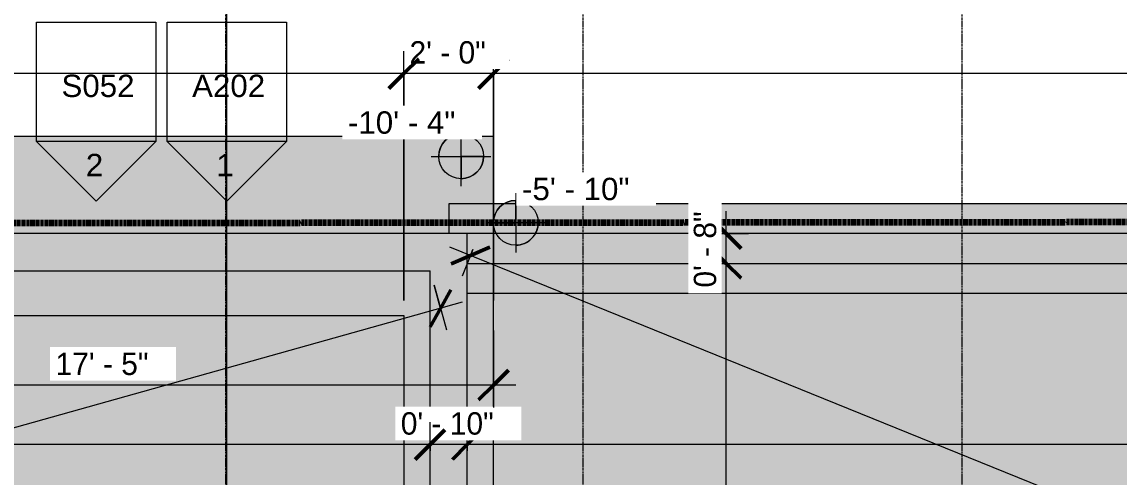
# Model space of a CAD drawing. Header units: inches. Extents: x -3362 to -1487, y 7985 to 9108.
# Drawn here: x -2583.7 to -2289.7, y 8811.2 to 8933.3 of the extents above; entities that cross this region are included whole.
import ezdxf

# ---------------------------------------------------------------- set-up
doc = ezdxf.new("R2010")
doc.units = ezdxf.units.IN
doc.header["$MEASUREMENT"] = 0
doc.linetypes.add('Double Dash 3_8_', pattern=[0.9999999999999999, 0.3749999999999999, -0.125, 0.125, -0.125, 0.125, -0.125])
doc.linetypes.add('Grid Line 1_2_', pattern=[0.8749999999999999, 0.4999999999999999, -0.125, 0.125, -0.125])
for name, color, linetype, lineweight in [('A-ANNO-DIMS', 211, 'Continuous', 9), ('A-ANNO-DIMS-64', 211, 'Continuous', 9), ('A-FLOR', 192, 'Continuous', 18), ('C-PROP-LINE', 91, 'Double Dash 3_8_', 158), ('G-ANNO-DIMS', 111, 'Continuous', 9), ('G-ANNO-SYMB', 111, 'Continuous', 9), ('S-FNDN', 32, 'Continuous', 18), ('S-GRID-1', 1, 'Grid Line 1_2_', 9)]:
    doc.layers.add(name, color=color, linetype=linetype, lineweight=lineweight)
doc.layers.add('S-FNDN-1', color=32, linetype='Continuous', lineweight=18, transparency=0.4)
doc.styles.add('Arial_1', font='arial.ttf', dxfattribs={"height": 5.999999999999996})
doc.styles.add('Century Gothic', font='ufonts.com_century-gothic.ttf', dxfattribs={"height": 5.999999999999996})
doc.dimstyles.new('OD__1_4__Tol__', dxfattribs={"dimscale": 12, "dimtxt": 6.265009618305154, "dimasz": 0.6666666666666666, "dimexe": 0.5, "dimexo": 0.3333333333333334, "dimgap": 0.08333333333333334, "dimtad": 1, "dimrnd": 0.25, "dimzin": 1, "dimdsep": 46, "dimlunit": 4, "dimtxsty": 'Century Gothic', "dimblk1": 'OBLIQUE', "dimblk2": 'OBLIQUE', "dimsah": 1, "dimcen": 0.09, "dimdle": 0.5, "dimazin": 0, "dimtfac": 1, "dimtdec": 4, "dimtix": 1, "dimtmove": 0, "dimatfit": 3, "dimfxl": 1, "dimtvp": 1, "dimtfill": 1, "dimfrac": 2, "dimtolj": 1, "dimtzin": 0, "dimarcsym": 2})

# ---------------------------------------------------------------- blocks, each defined once
blk = doc.blocks.new('Family - ___-1399760-EXCAVATION PLAN')
at = {"layer": 'C-PROP-LINE'}
blk.add_line((8878.853123165229, 3240.496734061096), (8879.93456326565, 2001.257977635659), dxfattribs=at)
blk = doc.blocks.new('Elevation - Detail Number-151647-EXCAVATION PLAN')
at = {"layer": 'G-ANNO-SYMB'}
for p, q in [((0.2499999999999999, 0.2499999999999999), (-0.25, 0.2499999999999999)), ((-0.25, 0.2499999999999999), (-0.25, -0.2499999999999999)), ((0.2499999999999999, -0.2499999999999999), (0.2499999999999999, 0.2499999999999999)), ((-0.25, -0.2499999999999999), (0.2499999999999999, -0.2499999999999999))]:
    blk.add_line(p, q, dxfattribs=at)
blk = doc.blocks.new('Elevation - Detail Number-151370-EXCAVATION PLAN')
at = {"layer": 'G-ANNO-SYMB'}
for p, q in [((0, 0.249999999999999), (-0.2499999999999995, -2.498001805406603e-16)), ((0.2499999999999996, -2.654126918244517e-16), (0, 0.249999999999999)), ((-0.2499999999999995, -2.498001805406603e-16), (0.2499999999999996, -2.498001805406602e-16))]:
    blk.add_line(p, q, dxfattribs=at)
blk = doc.blocks.new('Spot Elevations - Spot Elevation - Target Filled-1560264-EXCAVATION PLAN')
at = {"layer": 'G-ANNO-DIMS'}
h = blk.add_hatch(color=256, dxfattribs=at)
edge = h.paths.add_edge_path(flags=0)
edge.add_line((1.249000902703301e-16, 0), (-0.09374999999999985, 0))
edge.add_arc((5.724587470723462e-16, -3.434752482434078e-16), 0.09375000000000037, 90.00000000000063, 180.0000000000002, ccw=False)
edge.add_line((1.249000902703301e-16, 0.09375000000000007), (1.249000902703301e-16, 0))
h = blk.add_hatch(color=256, dxfattribs=at)
edge = h.paths.add_edge_path(flags=0)
edge.add_line((1.249000902703301e-16, 0), (0.09375000000000029, 0))
edge.add_arc((2.289834988289385e-16, 6.245004513516504e-17), 0.09374999999999996, 269.99999999999955, 359.99999999999966, ccw=False)
edge.add_line((1.249000902703301e-16, -0.09375), (1.249000902703301e-16, 0))
for p, q in [((-2.706168622523819e-16, 0.1243846875261664), (-2.706168622523819e-16, -0.125)), ((1.249000902703301e-16, 0), (1.249000902703301e-16, 0.09375000000000007)), ((0.1250000000000001, 7.067913962433002e-16), (-0.1249999999999998, 7.067913962433002e-16)), ((-0.09374999999999985, 0), (1.249000902703301e-16, 0)), ((1.249000902703301e-16, 0), (1.249000902703301e-16, -0.09375)), ((0.09375000000000029, 0), (1.249000902703301e-16, 0))]:
    blk.add_line(p, q, dxfattribs=at)
blk.add_circle((1.249000902703301e-16, 0), 0.09375000000000007, dxfattribs=at)
for centre, radius, start, end in [((5.724587470723462e-16, -3.434752482434078e-16), 0.09375000000000037, 90.00000000000026, 179.9999999999999), ((2.289834988289385e-16, 6.245004513516504e-17), 0.09374999999999996, 269.9999999999992, 359.9999999999993)]:
    blk.add_arc(centre, radius, start, end, dxfattribs=at)
blk = doc.blocks.new('DIMBLOCK7-EXCAVATION PLAN')
at = {"layer": 'A-ANNO-DIMS-64'}
for p, q in [((-2457.336683847664, 8858.56938150539), (-2457.336683847666, 8925.482123797803)), ((-2034.336683847666, 8888.56938150539), (-2034.336683847667, 8925.48212379782)), ((-2028.336683847667, 8919.48212379782), (-2457.336683847666, 8919.482123797803)), ((-2457.336683847666, 8919.482123797801), (-2457.336683847664, 8858.56938150539)), ((-2034.336683847667, 8919.48212379782), (-2034.336683847666, 8888.56938150539))]:
    blk.add_line(p, q, dxfattribs=at)
at = {"layer": 'A-ANNO-DIMS-64', "lineweight": 50}
for p, q in [((-2457.336683847666, 8919.482123797803), (-2453.336683847666, 8923.482123797803)), ((-2034.336683847667, 8919.48212379782), (-2030.336683847667, 8923.48212379782)), ((-2457.336683847666, 8919.482123797803), (-2461.336683847666, 8915.482123797803)), ((-2034.336683847667, 8919.48212379782), (-2038.336683847667, 8915.48212379782))]:
    blk.add_line(p, q, dxfattribs=at)
at = {"layer": 'A-ANNO-DIMS-64', "color": 0, "insert": (-2258.665036875625, 8928.172681948781), "char_height": 5.999999999999998, "width": 30.78804726709961, "attachment_point": 1, "line_spacing_factor": 0.984501511447953, "style": 'Century Gothic', "bg_fill": 3, "box_fill_scale": 1.25, "bg_fill_color": 256, "bg_fill_true_color": 13158600, "bg_fill_transparency": 0}
blk.add_mtext('35\' - 3"', dxfattribs=at)
blk = doc.blocks.new('_Oblique')
at = {"color": 0, "linetype": 'ByBlock', "lineweight": -2}
blk.add_line((-0.5, -0.5), (0.5, 0.5), dxfattribs=at)
blk = doc.blocks.new('DIMBLOCK8-EXCAVATION PLAN')
at = {"layer": 'A-ANNO-DIMS-64'}
for p, q in [((-2481.336683847664, 8858.56938150539), (-2481.336683847666, 8925.482123797801)), ((-2457.336683847664, 8858.56938150539), (-2457.336683847666, 8925.482123797803)), ((-2457.336683847666, 8919.482123797803), (-2481.336683847666, 8919.482123797801)), ((-2481.336683847666, 8919.482123797801), (-2481.336683847664, 8858.56938150539)), ((-2457.336683847666, 8919.482123797801), (-2457.336683847664, 8858.56938150539))]:
    blk.add_line(p, q, dxfattribs=at)
at = {"layer": 'A-ANNO-DIMS-64', "lineweight": 50}
for p, q in [((-2481.336683847666, 8919.482123797801), (-2477.336683847666, 8923.482123797801)), ((-2457.336683847666, 8919.482123797803), (-2453.336683847666, 8923.482123797803)), ((-2481.336683847666, 8919.482123797801), (-2485.336683847666, 8915.482123797801)), ((-2457.336683847666, 8919.482123797803), (-2461.336683847666, 8915.482123797803))]:
    blk.add_line(p, q, dxfattribs=at)
at = {"layer": 'A-ANNO-DIMS-64', "color": 0, "insert": (-2479.8280888434, 8928.172681948772), "char_height": 5.999999999999998, "width": 25.17937198975975, "attachment_point": 1, "line_spacing_factor": 0.984501511447953, "style": 'Century Gothic', "bg_fill": 3, "box_fill_scale": 1.25, "bg_fill_color": 256, "bg_fill_true_color": 13158600, "bg_fill_transparency": 0}
blk.add_mtext('2\' - 0"', dxfattribs=at)
blk = doc.blocks.new('DIMBLOCK9-EXCAVATION PLAN')
at = {"layer": 'A-ANNO-DIMS-64'}
for p, q in [((-3082.336683847665, 8886.56938150539), (-3082.336683847666, 8925.482123797778)), ((-2481.336683847664, 8858.56938150539), (-2481.336683847666, 8925.482123797801)), ((-2481.336683847666, 8919.482123797801), (-3088.336683847666, 8919.482123797778)), ((-3082.336683847666, 8919.482123797778), (-3082.336683847665, 8886.56938150539)), ((-2481.336683847666, 8919.482123797801), (-2481.336683847664, 8858.56938150539))]:
    blk.add_line(p, q, dxfattribs=at)
at = {"layer": 'A-ANNO-DIMS-64', "lineweight": 50}
for p, q in [((-3082.336683847666, 8919.482123797778), (-3078.336683847666, 8923.48212379778)), ((-2481.336683847666, 8919.482123797801), (-2477.336683847666, 8923.482123797801)), ((-3082.336683847666, 8919.482123797778), (-3086.336683847665, 8915.482123797778)), ((-2481.336683847666, 8919.482123797801), (-2485.336683847666, 8915.482123797801))]:
    blk.add_line(p, q, dxfattribs=at)
at = {"layer": 'A-ANNO-DIMS-64', "color": 0, "insert": (-2794.665036875625, 8928.172681948761), "char_height": 5.999999999999998, "width": 30.78804726709961, "attachment_point": 1, "line_spacing_factor": 0.984501511447953, "style": 'Century Gothic', "bg_fill": 3, "box_fill_scale": 1.25, "bg_fill_color": 256, "bg_fill_true_color": 13158600, "bg_fill_transparency": 0}
blk.add_mtext('50\' - 1"', dxfattribs=at)
blk = doc.blocks.new('DIMBLOCK31-EXCAVATION PLAN')
at = {"layer": 'A-ANNO-DIMS-64'}
for p, q in [((-2464.336683847664, 8818.277562812686), (-2464.336683847664, 8825.934417062177)), ((-2050.336683847663, 8818.277562812702), (-2050.336683847663, 8825.934417062177)), ((-2050.336683847663, 8819.934417062177), (-2464.336683847664, 8819.934417062177)), ((-2464.336683847664, 8819.934417062177), (-2464.336683847664, 8818.277562812686)), ((-2050.336683847663, 8819.934417062177), (-2050.336683847663, 8818.277562812702))]:
    blk.add_line(p, q, dxfattribs=at)
at = {"layer": 'A-ANNO-DIMS-64', "lineweight": 50}
for p, q in [((-2464.336683847664, 8819.934417062177), (-2460.336683847664, 8823.934417062179)), ((-2050.336683847663, 8819.934417062177), (-2046.336683847663, 8823.934417062179)), ((-2464.336683847664, 8819.934417062177), (-2468.336683847664, 8815.934417062177)), ((-2050.336683847663, 8819.934417062177), (-2054.336683847663, 8815.934417062177))]:
    blk.add_line(p, q, dxfattribs=at)
at = {"layer": 'A-ANNO-DIMS-64', "color": 0, "insert": (-2270.165036875621, 8828.62497521315), "char_height": 5.999999999999998, "width": 30.78804726709961, "attachment_point": 1, "line_spacing_factor": 0.984501511447953, "style": 'Century Gothic', "bg_fill": 3, "box_fill_scale": 1.25, "bg_fill_color": 256, "bg_fill_true_color": 13158600, "bg_fill_transparency": 0}
blk.add_mtext('34\' - 6"', dxfattribs=at)
blk = doc.blocks.new('DIMBLOCK32-EXCAVATION PLAN')
at = {"layer": 'A-ANNO-DIMS-64'}
for p, q in [((-2474.336683847664, 8818.277562812686), (-2474.336683847664, 8825.934417062177)), ((-2464.336683847664, 8818.277562812686), (-2464.336683847664, 8825.934417062177)), ((-2464.336683847664, 8819.934417062177), (-2474.336683847664, 8819.934417062177)), ((-2474.336683847664, 8819.934417062177), (-2474.336683847664, 8818.277562812686)), ((-2464.336683847664, 8819.934417062177), (-2464.336683847664, 8818.277562812686))]:
    blk.add_line(p, q, dxfattribs=at)
at = {"layer": 'A-ANNO-DIMS-64', "lineweight": 50}
for p, q in [((-2474.336683847664, 8819.934417062177), (-2470.336683847664, 8823.934417062179)), ((-2464.336683847664, 8819.934417062177), (-2460.336683847664, 8823.934417062179)), ((-2474.336683847664, 8819.934417062177), (-2478.336683847664, 8815.934417062177)), ((-2464.336683847664, 8819.934417062177), (-2468.336683847664, 8815.934417062177))]:
    blk.add_line(p, q, dxfattribs=at)
at = {"layer": 'A-ANNO-DIMS-64', "color": 0, "insert": (-2482.165036875622, 8828.62497521315), "char_height": 5.999999999999998, "width": 30.78804726709961, "attachment_point": 1, "line_spacing_factor": 0.984501511447953, "style": 'Century Gothic', "bg_fill": 3, "box_fill_scale": 1.25, "bg_fill_color": 256, "bg_fill_true_color": 13158600, "bg_fill_transparency": 0}
blk.add_mtext('0\' - 10"', dxfattribs=at)
blk = doc.blocks.new('DIMBLOCK33-EXCAVATION PLAN')
at = {"layer": 'A-ANNO-DIMS-64'}
for p, q in [((-3066.336683847665, 8818.277562812687), (-3066.336683847665, 8825.934417062179)), ((-2474.336683847664, 8818.277562812686), (-2474.336683847664, 8825.934417062177)), ((-2474.336683847664, 8819.934417062177), (-3066.336683847665, 8819.934417062179)), ((-3066.336683847665, 8819.934417062179), (-3066.336683847665, 8818.277562812687)), ((-2474.336683847664, 8819.934417062177), (-2474.336683847664, 8818.277562812686))]:
    blk.add_line(p, q, dxfattribs=at)
at = {"layer": 'A-ANNO-DIMS-64', "lineweight": 50}
for p, q in [((-3066.336683847665, 8819.934417062179), (-3062.336683847665, 8823.934417062179)), ((-2474.336683847664, 8819.934417062177), (-2470.336683847664, 8823.934417062179)), ((-3066.336683847665, 8819.934417062179), (-3070.336683847665, 8815.934417062179)), ((-2474.336683847664, 8819.934417062177), (-2478.336683847664, 8815.934417062177))]:
    blk.add_line(p, q, dxfattribs=at)
at = {"layer": 'A-ANNO-DIMS-64', "color": 0, "insert": (-2783.165036875622, 8828.62497521315), "char_height": 5.999999999999998, "width": 30.78804726709961, "attachment_point": 1, "line_spacing_factor": 0.984501511447953, "style": 'Century Gothic', "bg_fill": 3, "box_fill_scale": 1.25, "bg_fill_color": 256, "bg_fill_true_color": 13158600, "bg_fill_transparency": 0}
blk.add_mtext('49\' - 4"', dxfattribs=at)
blk = doc.blocks.new('DIMBLOCK39-EXCAVATION PLAN')
at = {"layer": 'A-ANNO-DIMS-64'}
for p, q in [((-2666.336683847665, 8850.56938150539), (-2666.336683847665, 8829.934417062179)), ((-2666.336683847665, 8835.934417062179), (-2666.336683847665, 8850.56938150539)), ((-2457.336683847664, 8850.56938150539), (-2457.336683847664, 8829.934417062179)), ((-2457.336683847664, 8835.934417062179), (-2457.336683847664, 8850.56938150539)), ((-2451.336683847664, 8835.934417062179), (-2666.336683847665, 8835.934417062179))]:
    blk.add_line(p, q, dxfattribs=at)
at = {"layer": 'A-ANNO-DIMS-64', "lineweight": 50}
for p, q in [((-2666.336683847665, 8835.934417062179), (-2662.336683847665, 8839.93441706218)), ((-2457.336683847664, 8835.934417062179), (-2453.336683847664, 8839.93441706218)), ((-2666.336683847665, 8835.934417062179), (-2670.336683847665, 8831.934417062179)), ((-2457.336683847664, 8835.934417062179), (-2461.336683847664, 8831.934417062179))]:
    blk.add_line(p, q, dxfattribs=at)
at = {"layer": 'A-ANNO-DIMS-64', "color": 0, "insert": (-2574.665036875623, 8844.62497521315), "char_height": 5.999999999999998, "width": 30.78804726709961, "attachment_point": 1, "line_spacing_factor": 0.984501511447953, "style": 'Century Gothic', "bg_fill": 3, "box_fill_scale": 1.25, "bg_fill_color": 256, "bg_fill_true_color": 13158600, "bg_fill_transparency": 0}
blk.add_mtext('17\' - 5"', dxfattribs=at)
blk = doc.blocks.new('DIMBLOCK54-EXCAVATION PLAN')
at = {"layer": 'A-ANNO-DIMS-64'}
for p, q in [((-2043.921930521142, 8700.420432896162), (-2469.041284642161, 8872.93263456849)), ((-2462.832616623565, 8872.275832879062), (-2465.737708417802, 8865.116856671835)), ((-2463.481607581654, 8870.676533732341), (-2462.832616623565, 8872.275832879062)), ((-2048.83261662356, 8704.27583287903), (-2051.737708417797, 8697.116856671802)), ((-2049.481607581649, 8702.67653373231), (-2048.832616623559, 8704.27583287903))]:
    blk.add_line(p, q, dxfattribs=at)
at = {"layer": 'A-ANNO-DIMS-64', "lineweight": 50}
for p, q in [((-2463.481607581654, 8870.676533732341), (-2458.271088983884, 8872.878917881915)), ((-2463.481607581654, 8870.676533732341), (-2468.692126179425, 8868.47414958277)), ((-2049.481607581649, 8702.67653373231), (-2044.271088983879, 8704.878917881882)), ((-2049.481607581649, 8702.67653373231), (-2054.69212617942, 8700.474149582737))]:
    blk.add_line(p, q, dxfattribs=at)
at = {"layer": 'A-ANNO-DIMS-64', "color": 0, "insert": (-2272.19601968776, 8802.432241526982), "char_height": 5.999999999999998, "width": 49.16540881412805, "attachment_point": 1, "rotation": 337.9128283967681, "line_spacing_factor": 0.984501511447953, "style": 'Century Gothic', "bg_fill": 3, "box_fill_scale": 1.25, "bg_fill_color": 256, "bg_fill_true_color": 13158600, "bg_fill_transparency": 0}
blk.add_mtext('37\' - 2 3/4"', dxfattribs=at)
blk = doc.blocks.new('DIMBLOCK55-EXCAVATION PLAN')
at = {"layer": 'A-ANNO-DIMS-64'}
for p, q in [((-2473.256716337125, 8862.71793110636), (-2469.895261933874, 8850.730093716455)), ((-2471.515213199682, 8856.507269314998), (-2473.256716337125, 8862.71793110636)), ((-2465.738037601139, 8858.127220580807), (-3069.292388798227, 8688.887318049163)), ((-3065.256716337126, 8696.717931106334), (-3061.895261933875, 8684.730093716427)), ((-3063.515213199683, 8690.50726931497), (-3065.256716337126, 8696.717931106334))]:
    blk.add_line(p, q, dxfattribs=at)
at = {"layer": 'A-ANNO-DIMS-64', "lineweight": 50}
for p, q in [((-2471.515213199682, 8856.507269315), (-2468.743730311192, 8861.438687224567)), ((-2471.515213199682, 8856.507269315), (-2474.286696088172, 8851.575851405432)), ((-3063.515213199683, 8690.50726931497), (-3060.743730311193, 8695.438687224538)), ((-3063.515213199683, 8690.50726931497), (-3066.286696088173, 8685.575851405403))]:
    blk.add_line(p, q, dxfattribs=at)
at = {"layer": 'A-ANNO-DIMS-64', "color": 0, "insert": (-2789.586398874598, 8776.344140629404), "char_height": 5.999999999999998, "width": 49.16540881412805, "attachment_point": 1, "rotation": 15.663783524050302, "line_spacing_factor": 0.984501511447953, "style": 'Century Gothic', "bg_fill": 3, "box_fill_scale": 1.25, "bg_fill_color": 256, "bg_fill_true_color": 13158600, "bg_fill_transparency": 0}
blk.add_mtext('51\' - 2 3/4"', dxfattribs=at)
blk = doc.blocks.new('DIMBLOCK79-EXCAVATION PLAN')
at = {"layer": 'A-ANNO-DIMS-64', "lineweight": 50}
for p, q in [((-2394.963222340537, 8868.56938150539), (-2398.963222340537, 8872.569381505391)), ((-2394.963222340537, 8868.56938150539), (-2390.963222340537, 8864.56938150539)), ((-2394.963222340537, 8700.56938150539), (-2398.963222340537, 8704.56938150539)), ((-2394.963222340537, 8700.56938150539), (-2390.963222340537, 8696.569381505387))]:
    blk.add_line(p, q, dxfattribs=at)
at = {"layer": 'A-ANNO-DIMS-64'}
for p, q in [((-2396.620076590029, 8868.56938150539), (-2388.963222340537, 8868.56938150539)), ((-2394.963222340537, 8868.56938150539), (-2396.620076590029, 8868.56938150539)), ((-2394.963222340537, 8700.56938150539), (-2394.963222340537, 8868.56938150539)), ((-2396.620076590032, 8700.56938150539), (-2388.963222340537, 8700.56938150539)), ((-2394.963222340537, 8700.56938150539), (-2396.620076590032, 8700.56938150539))]:
    blk.add_line(p, q, dxfattribs=at)
at = {"layer": 'A-ANNO-DIMS-64', "color": 0, "insert": (-2403.653780491508, 8771.74102847743), "char_height": 5.999999999999998, "width": 30.78804726709961, "attachment_point": 1, "rotation": 90, "line_spacing_factor": 0.984501511447953, "style": 'Century Gothic', "bg_fill": 3, "box_fill_scale": 1.25, "bg_fill_color": 256, "bg_fill_true_color": 13158600, "bg_fill_transparency": 0}
blk.add_mtext('14\' - 0"', dxfattribs=at)
blk = doc.blocks.new('DIMBLOCK80-EXCAVATION PLAN')
at = {"layer": 'A-ANNO-DIMS-64'}
for p, q in [((-2394.963222340537, 8868.56938150539), (-2394.963222340537, 8882.56938150539)), ((-2396.620076590029, 8876.56938150539), (-2388.963222340537, 8876.56938150539)), ((-2394.963222340537, 8876.56938150539), (-2396.620076590029, 8876.56938150539)), ((-2396.620076590029, 8868.56938150539), (-2388.963222340537, 8868.56938150539)), ((-2394.963222340537, 8868.56938150539), (-2396.620076590029, 8868.56938150539))]:
    blk.add_line(p, q, dxfattribs=at)
at = {"layer": 'A-ANNO-DIMS-64', "lineweight": 50}
for p, q in [((-2394.963222340537, 8876.56938150539), (-2398.963222340537, 8880.56938150539)), ((-2394.963222340537, 8876.56938150539), (-2390.963222340537, 8872.56938150539)), ((-2394.963222340537, 8868.56938150539), (-2398.963222340537, 8872.569381505391)), ((-2394.963222340537, 8868.56938150539), (-2390.963222340537, 8864.56938150539))]:
    blk.add_line(p, q, dxfattribs=at)
at = {"layer": 'A-ANNO-DIMS-64', "color": 0, "insert": (-2403.653780491508, 8862.077976509658), "char_height": 5.999999999999998, "width": 25.17937198975975, "attachment_point": 1, "rotation": 90, "line_spacing_factor": 0.984501511447953, "style": 'Century Gothic', "bg_fill": 3, "box_fill_scale": 1.25, "bg_fill_color": 256, "bg_fill_true_color": 13158600, "bg_fill_transparency": 0}
blk.add_mtext('0\' - 8"', dxfattribs=at)

msp = doc.modelspace()

# ---------------------------------------------------------------- hatches: boundary and pattern name
at = {"layer": 'S-FNDN'}
for points in [[(-2666.336683847668, 8866.569381505396), (-2464.336683847666, 8866.569381505396), (-2464.336683847666, 8876.569381505398), (-2666.336683847668, 8876.569381505398)], [(-2457.336683847666, 8868.569381505398), (-2457.336683847666, 8876.569381505398), (-2464.336683847666, 8876.569381505398), (-2464.336683847666, 8868.569381505398)], [(-2210.336683847667, 8868.569381505396), (-2210.336683847667, 8876.569381505398), (-2457.336683847666, 8876.569381505398), (-2457.336683847666, 8868.569381505398), (-2337.336683847681, 8868.569381505398)], [(-2464.336734061083, 8696.444381505353), (-2464.336683847666, 8866.569381505396), (-2474.336683847666, 8866.569381505396), (-2474.336683847667, 8696.444381505353)]]:
    msp.add_hatch(color=256, dxfattribs=at).paths.add_polyline_path(points, flags=0)
at = {"layer": 'S-FNDN-1'}
for points in [[(-2666.336683847668, 8854.569381505396), (-2457.336683847666, 8854.569381505396), (-2457.336683847666, 8902.569381505398), (-2666.336683847668, 8902.569381505396), (-2666.336683847668, 8863.02289065546)], [(-2210.336683847667, 8860.569381505396), (-2210.336683847667, 8884.569381505396), (-2469.336683847666, 8884.569381505398), (-2469.336683847666, 8876.569381505398), (-2464.336683847666, 8876.569381505398), (-2464.336683847666, 8860.569381505398), (-2412.592734061084, 8860.569381505396)], [(-2481.336683847666, 8700.569381505373), (-2474.336683847667, 8700.569381505373), (-2474.336683847666, 8866.569381505398), (-2715.336683847667, 8866.5693815054), (-2715.336683847667, 8854.569381505398), (-2481.336683847666, 8854.569381505396), (-2481.336683847665, 8740.776223988794)], [(-2102.128734061083, 8708.569381505367), (-2058.336683847661, 8708.569381505367), (-2058.336683847661, 8860.569381505402), (-2457.336683847666, 8860.569381505396), (-2457.336683847666, 8708.5693815054), (-2205.616734061084, 8708.56938150537)], [(-2607.928104868004, 8700.569381505373), (-2533.832030387618, 8700.569381505373), (-2608.441876094249, 8803.312894211867), (-2608.211729851709, 8803.508979835558), (-2607.119076834988, 8804.329423440196), (-2605.058348214705, 8805.798889058957), (-2604.800664620285, 8805.957053624965), (-2528.270694512239, 8700.569381505373), (-2481.336683847666, 8700.569381505373), (-2481.336683847666, 8854.569381505396), (-2715.336683847667, 8854.569381505398), (-2715.336683847668, 8708.569381505371), (-2614.336683847743, 8708.569381505371), (-2614.336683847743, 8700.569381505373), (-2608.211729851709, 8700.569381505373)], [(-2464.336734061083, 8684.5693815054), (-2457.336683847666, 8684.5693815054), (-2457.336683847666, 8854.569381505396), (-2481.336683847666, 8854.569381505396), (-2481.336683847666, 8684.5693815054)]]:
    msp.add_hatch(color=256, dxfattribs=at).paths.add_polyline_path(points, flags=0)
h = msp.add_hatch(color=256, dxfattribs=at)
h.paths.add_polyline_path([(-2464.336683847667, 8700.569381505366), (-2457.336683847666, 8700.569381505366), (-2457.336683847666, 8708.5693815054), (-2464.336683847667, 8708.5693815054)], flags=0)
h.paths.add_polyline_path([(-2326.336683847735, 8700.56938150537), (-2296.336683847734, 8700.569381505371), (-2296.336683847734, 8708.569381505382), (-2326.336683847735, 8708.569381505382)], flags=0)
h.paths.add_polyline_path([(-2457.336683847666, 8860.569381505396), (-2457.336683847666, 8868.569381505396), (-2464.336683847666, 8868.569381505396), (-2464.336683847666, 8860.569381505396)], flags=0)
h = msp.add_hatch(color=256, dxfattribs=at)
h.paths.add_polyline_path([(-2457.336683847666, 8708.5693815054), (-2457.336683847666, 8860.569381505396), (-2464.336683847666, 8860.569381505396), (-2464.336683847667, 8708.5693815054)], flags=0)
h.paths.add_polyline_path([(-2457.336683847666, 8700.569381505366), (-2326.336683847735, 8700.56938150537), (-2326.336683847735, 8708.569381505382), (-2457.336683847666, 8708.5693815054), (-2457.336683847666, 8701.076627882177)], flags=0)
h.paths.add_polyline_path([(-2296.336683847734, 8700.569381505371), (-2050.336683847663, 8700.569381505378), (-2050.336683847667, 8868.569381505395), (-2457.336683847666, 8868.569381505396), (-2457.336683847666, 8860.569381505396), (-2058.336683847661, 8860.569381505402), (-2058.336683847661, 8708.56938150537), (-2296.336683847734, 8708.569381505382)], flags=0)

# ---------------------------------------------------------------- linework, layer by layer
at = {"layer": 'A-FLOR'}
msp.add_line((-2481.336683847664, 8854.56938150539), (-2481.336683847664, 8700.569381505362), dxfattribs=at)
at = {"layer": 'S-FNDN'}
for p, q in [((-2457.336683847664, 8902.56938150539), (-3082.336683847665, 8902.569381505391)), ((-2457.336683847664, 8684.569381505391), (-2457.336683847664, 8902.56938150539)), ((-2469.336683847664, 8884.56938150539), (-2469.336683847664, 8876.569381505387)), ((-2034.336683847666, 8884.56938150539), (-2469.336683847664, 8884.56938150539)), ((-2042.336683847665, 8876.56938150539), (-3074.336683847664, 8876.569381505387)), ((-2464.336683847665, 8684.569381505391), (-2464.336683847664, 8876.569381505387)), ((-3066.336683847665, 8866.56938150539), (-2474.336683847664, 8866.569381505387)), ((-2474.336683847665, 8700.569381505351), (-2474.336683847664, 8866.56938150539)), ((-2464.336683847664, 8868.56938150539), (-2050.336683847665, 8868.56938150539)), ((-2464.336683847664, 8860.56938150539), (-2058.336683847665, 8860.56938150539)), ((-3058.336683847665, 8854.569381505391), (-2481.336683847664, 8854.56938150539))]:
    msp.add_line(p, q, dxfattribs=at)
at = {"layer": 'S-GRID-1'}
for p, q in [((-2529.086683847015, 7984.522518412737), (-2529.086683847017, 9019.94188175574)), ((-2433.336683847666, 7984.522518412737), (-2433.336683847667, 9019.94188175574))]:
    msp.add_line(p, q, dxfattribs=at)

# ---------------------------------------------------------------- block references
at = {"layer": 'C-PROP-LINE', "rotation": 89.9999999999999}
msp.add_blockref('Family - ___-1399760-EXCAVATION PLAN', (0, 0), dxfattribs=at)
at = {"layer": 'G-ANNO-DIMS', "xscale": 63.99999999999997, "yscale": 63.99999999999997, "zscale": 63.99999999999997}
msp.add_blockref('Spot Elevations - Spot Elevation - Target Filled-1560264-EXCAVATION PLAN', (-2451.350825593403, 8879.45612103771), dxfattribs=at)
at = {"layer": 'G-ANNO-SYMB', "extrusion": (0, 0, -1), "xscale": 63.99999999999997, "yscale": 63.99999999999997, "zscale": 63.99999999999997, "rotation": 269.9999999999996}
for p in [(2563.811308968234, 8917.25613085183), (2528.811308968233, 8917.25613085183)]:
    msp.add_blockref('Elevation - Detail Number-151647-EXCAVATION PLAN', p, dxfattribs=at)
at = {"layer": 'G-ANNO-SYMB', "xscale": 63.99999999999997, "yscale": 63.99999999999997, "zscale": 63.99999999999997, "rotation": 180}
for p in [(-2563.811308968233, 8901.25613085183), (-2528.811308968233, 8901.25613085183)]:
    msp.add_blockref('Elevation - Detail Number-151370-EXCAVATION PLAN', p, dxfattribs=at)

# ---------------------------------------------------------------- texts
at = {"layer": 'G-ANNO-SYMB', "char_height": 5.999999999999996, "attachment_point": 1, "style": 'Arial_1'}
for s, insert, width in [('S052', (-2573.090437720366, 8919.19554664722), 23.83599999999998), ('A202', (-2538.090437720365, 8919.19554664722), 23.83599999999998), ('2', (-2566.575532177148, 8897.956764490473), 5.655999999999995), ('1', (-2531.575532177148, 8897.956764490473), 5.655999999999995)]:
    msp.add_mtext(s, dxfattribs=dict(at, insert=insert, width=width))

# ---------------------------------------------------------------- next in the draw order: texts
at = {"layer": 'G-ANNO-DIMS', "insert": (-2449.675072365283, 8891.528032434551), "char_height": 5.999999999999999, "width": 34.37819225251076, "attachment_point": 1, "line_spacing_factor": 0.9417779076525877, "style": 'Arial_1', "bg_fill": 3, "box_fill_scale": 1.25, "bg_fill_color": 256, "bg_fill_true_color": 13158600, "bg_fill_transparency": 0}
msp.add_mtext('-5\' - 10"', dxfattribs=at)

# ---------------------------------------------------------------- next in the draw order: dimensions: what is measured, and where the dimension line sits
at = {"layer": 'A-ANNO-DIMS'}
dim = msp.add_linear_dim(base=(-2457.336683847664, 8919.482123797801), p1=(-2034.336683847666, 8884.56938150539), p2=(-2457.336683847664, 8854.56938150539), angle=2.463839617073208e-12, dimstyle='OD__1_4__Tol__', override={"dimpost": '<>', "dimfxl": 424.06249539425}, dxfattribs=at)
dim.commit()
dim.dimension.update_dxf_attribs({"geometry": 'DIMBLOCK7-EXCAVATION PLAN', "text_midpoint": (-2245.836683847665, 8923.633041564126)})

# ---------------------------------------------------------------- next in the draw order: linework, layer by layer
at = {"layer": 'S-GRID-1'}
msp.add_line((-2331.774183847665, 7984.522518412737), (-2331.774183847667, 9019.941881755742), dxfattribs=at)

# ---------------------------------------------------------------- next in the draw order: dimensions: what is measured, and where the dimension line sits
at = {"layer": 'A-ANNO-DIMS'}
dim = msp.add_linear_dim(base=(-2481.336683847664, 8919.482123797801), p1=(-2457.336683847664, 8854.56938150539), p2=(-2481.336683847664, 8854.56938150539), dimstyle='OD__1_4__Tol__', override={"dimpost": '<>', "dimfxl": 24}, dxfattribs=at)
dim.commit()
dim.dimension.update_dxf_attribs({"geometry": 'DIMBLOCK8-EXCAVATION PLAN', "text_midpoint": (-2469.336683847664, 8923.633041564126)})

# ---------------------------------------------------------------- next in the draw order: block references
at = {"layer": 'G-ANNO-DIMS', "xscale": 63.99999999999997, "yscale": 63.99999999999997, "zscale": 63.99999999999997, "rotation": 180}
msp.add_blockref('Spot Elevations - Spot Elevation - Target Filled-1560264-EXCAVATION PLAN', (-2466.00132653308, 8897.287109709418), dxfattribs=at)

# ---------------------------------------------------------------- next in the draw order: dimensions: what is measured, and where the dimension line sits
at = {"layer": 'A-ANNO-DIMS'}
dim = msp.add_linear_dim(base=(-3082.336683847665, 8919.482123797778), p1=(-2481.336683847664, 8854.56938150539), p2=(-3082.336683847665, 8882.569381505387), angle=2.254351756120725e-12, dimstyle='OD__1_4__Tol__', override={"dimpost": '<>', "dimfxl": 601.6518927087332}, dxfattribs=at)
dim.commit()
dim.dimension.update_dxf_attribs({"geometry": 'DIMBLOCK9-EXCAVATION PLAN', "text_midpoint": (-2781.836683847664, 8923.633041564102)})
dim = msp.add_linear_dim(base=(-2464.336683847664, 8819.934417062177), p1=(-2050.336683847663, 8814.2775628127), p2=(-2464.336683847664, 8814.277562812686), dimstyle='OD__1_4__Tol__', override={"dimpost": '<>', "dimfxl": 414.0000000000009}, dxfattribs=at)
dim.commit()
dim.dimension.update_dxf_attribs({"geometry": 'DIMBLOCK31-EXCAVATION PLAN', "text_midpoint": (-2257.336683847664, 8824.085334828502)})

# ---------------------------------------------------------------- next in the draw order: linework, layer by layer
at = {"layer": 'G-ANNO-SYMB'}
msp.add_line((-2528.863356166436, 8968.131521719477), (-2528.863356166437, 8164.513981307668), dxfattribs=at)

# ---------------------------------------------------------------- next in the draw order: texts
at = {"layer": 'G-ANNO-DIMS', "insert": (-2496.325573304961, 8909.359021106258), "char_height": 5.999999999999999, "width": 34.37819225251076, "attachment_point": 1, "line_spacing_factor": 0.9417779076525877, "style": 'Arial_1', "bg_fill": 3, "box_fill_scale": 1.25, "bg_fill_color": 256, "bg_fill_true_color": 13158600, "bg_fill_transparency": 0}
msp.add_mtext('-10\' - 4"', dxfattribs=at)

# ---------------------------------------------------------------- next in the draw order: dimensions: what is measured, and where the dimension line sits
at = {"layer": 'A-ANNO-DIMS'}
dim = msp.add_linear_dim(base=(-2474.336683847664, 8819.934417062177), p1=(-2464.336683847664, 8814.277562812686), p2=(-2474.336683847664, 8814.277562812686), dimstyle='OD__1_4__Tol__', override={"dimpost": '<>', "dimfxl": 10}, dxfattribs=at)
dim.commit()
dim.dimension.update_dxf_attribs({"geometry": 'DIMBLOCK32-EXCAVATION PLAN', "text_midpoint": (-2469.336683847664, 8824.085334828502)})

# ---------------------------------------------------------------- next in the draw order: dimensions: what is measured, and where the dimension line sits
dim = msp.add_linear_dim(base=(-3066.336683847665, 8819.934417062179), p1=(-2474.336683847664, 8814.277562812686), p2=(-3066.336683847665, 8814.277562812687), dimstyle='OD__1_4__Tol__', override={"dimpost": '<>', "dimfxl": 592.0000000000005}, dxfattribs=at)
dim.commit()
dim.dimension.update_dxf_attribs({"geometry": 'DIMBLOCK33-EXCAVATION PLAN', "text_midpoint": (-2770.336683847664, 8824.085334828504)})

# ---------------------------------------------------------------- next in the draw order: dimensions: what is measured, and where the dimension line sits
dim = msp.add_linear_dim(base=(-2666.336683847665, 8835.934417062179), p1=(-2457.336683847664, 8854.56938150539), p2=(-2666.336683847665, 8854.56938150539), dimstyle='OD__1_4__Tol__', override={"dimpost": '<>', "dimfxl": 209.0000000000018}, dxfattribs=at)
dim.commit()
dim.dimension.update_dxf_attribs({"geometry": 'DIMBLOCK39-EXCAVATION PLAN', "text_midpoint": (-2561.836683847665, 8840.00987595643)})

# ---------------------------------------------------------------- next in the draw order: dimensions: what is measured, and where the dimension line sits
dim = msp.add_linear_dim(base=(-2463.481607581654, 8870.676533732341), p1=(-2050.336683847659, 8700.569381505358), p2=(-2464.336683847664, 8868.56938150539), angle=337.9128283967682, dimstyle='OD__1_4__Tol__', override={"dimpost": '<>', "dimfxl": 446.7885405871718}, dxfattribs=at)
dim.commit()
dim.dimension.update_dxf_attribs({"geometry": 'DIMBLOCK54-EXCAVATION PLAN', "text_midpoint": (-2254.795794631293, 8790.83085850285)})

# ---------------------------------------------------------------- next in the draw order: dimensions: what is measured, and where the dimension line sits
for base, p1, p2, angle, override, picture, middle in [((-2394.963222340538, 8868.569381505393), (-2400.620076590032, 8700.56938150539), (-2400.620076590029, 8868.56938150539), 89.99999999999991, {"dimpost": '<>', "dimfxl": 168}, 'DIMBLOCK79-EXCAVATION PLAN', (-2399.11414010686, 8784.569381505391)), ((-3063.515213199682, 8690.507269314969), (-2474.336683847664, 8866.56938150539), (-3066.336683847665, 8700.569381505362), 15.66378352405036, {"dimpost": '<>', "dimfxl": 614.8333107436601}, 'DIMBLOCK55-EXCAVATION PLAN', (-2768.725679850414, 8777.824114238076))]:
    dim = msp.add_linear_dim(base=base, p1=p1, p2=p2, angle=angle, dimstyle='OD__1_4__Tol__', override=override, dxfattribs=at)
    dim.commit()
    dim.dimension.update_dxf_attribs({"geometry": picture, "text_midpoint": middle})

# ---------------------------------------------------------------- next in the draw order: dimensions: what is measured, and where the dimension line sits
dim = msp.add_linear_dim(base=(-2394.963222340538, 8876.569381505393), p1=(-2400.620076590029, 8868.56938150539), p2=(-2400.620076590029, 8876.56938150539), angle=89.99999999999991, dimstyle='OD__1_4__Tol__', override={"dimpost": '<>', "dimfxl": 8}, dxfattribs=at)
dim.commit()
dim.dimension.update_dxf_attribs({"geometry": 'DIMBLOCK80-EXCAVATION PLAN', "text_midpoint": (-2399.11414010686, 8872.569381505391)})

doc.saveas('drawing.dxf')
